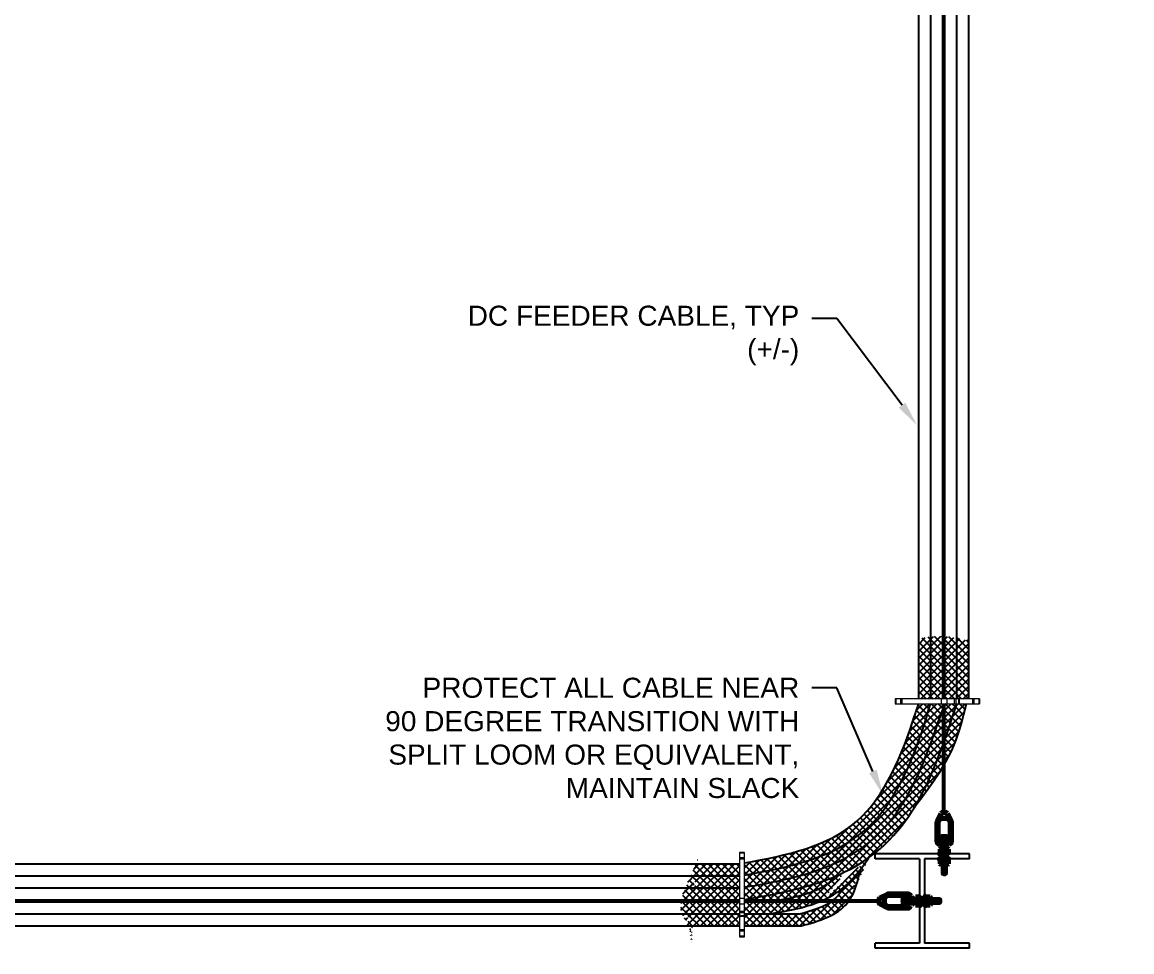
# Model space of a CAD drawing. Header units: inches. Extents: x -1851 to 6314, y -1304 to 4687.
# Drawn here: x 5502.66 to 5508.19, y 1823.66 to 1828.3 of the extents above; entities that cross this region are included whole.
import ezdxf
from ezdxf import colors
from ezdxf.entities.mleader import LeaderData, LeaderLine
from ezdxf.math import Vec2, Vec3

# ---------------------------------------------------------------- set-up
doc = ezdxf.new("R2010")
doc.units = ezdxf.units.IN
doc.header["$MEASUREMENT"] = 0
for name, color, linetype in [('DC Homerun', 8, 'Continuous'), ('E-DETL-CAB', 1, 'Continuous'), ('E-DETL-DF', 6, 'Continuous'), ('G-ANNO-TEXT', 1, 'Continuous'), ('S-BEAM', 7, 'Continuous'), ('WIRE MANAGEMENT', 4, 'Continuous'), ('XREF', 7, 'Continuous')]:
    doc.layers.add(name, color=color, linetype=linetype)
doc.layers.add('G-ANNO-NONPLOT', color=181, linetype='Continuous', plot=False)
doc.styles.add('NEI-A', font='arial.ttf')
pattern_1 = [(45, (-1886764.283495, -208742.922025), (-0.01767766952966, 0.01767766952966), []), (135, (-1886764.283495, -208742.922025), (-0.01767766952966, -0.01767766952966), [])]

# ---------------------------------------------------------------- blocks, each defined once
blk = doc.blocks.new('WBEAM')
at = {"layer": 'S-BEAM', "flags": 128}
for points in [[(1892263.8, 210565.29), (1892263.8, 210564.74)], [(1892263.8, 210565.29), (1892274.48, 210565.29)], [(1892274.48, 210565.29), (1892274.48, 210564.74)], [(1892263.8, 210564.74), (1892268.9, 210564.74)], [(1892268.9, 210555.16), (1892268.9, 210564.74)], [(1892269.46, 210564.74), (1892274.48, 210564.74)], [(1892269.46, 210555.16), (1892269.46, 210564.74)], [(1892263.8, 210555.16), (1892268.9, 210555.16)], [(1892263.8, 210554.62), (1892274.48, 210554.62)], [(1892269.46, 210555.16), (1892274.48, 210555.16)]]:
    blk.add_lwpolyline(points, dxfattribs=at)
at = {"layer": 'XREF', "flags": 128}
for points in [[(1892263.8, 210555.16), (1892263.8, 210554.62)], [(1892274.48, 210555.16), (1892274.48, 210554.62)]]:
    blk.add_lwpolyline(points, dxfattribs=at)
blk = doc.blocks.new('HANGER TOP')
at = {"layer": 'WIRE MANAGEMENT', "color": 4, "linetype": 'Continuous', "lineweight": 18, "elevation": 0.12, "flags": 128}
blk.add_lwpolyline([(1892241.66, 210595.8), (1892241.16, 210595.8), (1892241.16, 210587.4), (1892241.66, 210587.4)], close=True, dxfattribs=at)
for points in [[(1892241.66, 210595.8), (1892241.16, 210595.8)], [(1892241.66, 210595.74), (1892241.16, 210595.74)], [(1892241.66, 210595.26), (1892241.16, 210595.26)], [(1892241.66, 210595.13), (1892241.16, 210595.13)], [(1892241.66, 210591.22), (1892241.16, 210591.22)], [(1892241.66, 210590.64), (1892241.16, 210590.64)], [(1892241.66, 210589.91), (1892241.16, 210589.91)], [(1892241.66, 210589.77), (1892241.16, 210589.77)], [(1892241.66, 210589.49), (1892241.16, 210589.49)], [(1892241.66, 210589.43), (1892241.16, 210589.43)], [(1892241.66, 210588.09), (1892241.16, 210588.09)], [(1892241.66, 210587.95), (1892241.16, 210587.95)], [(1892241.66, 210587.46), (1892241.16, 210587.46)], [(1892241.66, 210587.4), (1892241.16, 210587.4)]]:
    blk.add_lwpolyline(points, dxfattribs=at)

msp = doc.modelspace()

# ---------------------------------------------------------------- hatches: boundary and pattern name
at = {"layer": 'DC Homerun'}
h = msp.add_hatch(dxfattribs=at)
h.set_pattern_fill('ANSI37', color=256, scale=0.2)
h.set_pattern_definition(pattern_1)
edge = h.paths.add_edge_path()
edge.add_spline(control_points=[(5507.25559, 1824.60037), (5507.2737, 1824.63166), (5507.3218, 1824.7264), (5507.3478, 1824.83124), (5507.36436, 1824.90084)], knot_values=[0.2719286, 0.2719286, 0.2719286, 0.2719286, 0.3809926, 0.5937163, 0.5937163, 0.5937163, 0.5937163], degree=3, periodic=0)
edge.add_line((5507.36436, 1824.90084), (5507.31721, 1824.90084))
edge.add_spline(control_points=[(5507.31721, 1824.90084), (5507.29431, 1824.83228), (5507.27473, 1824.77301), (5507.25559, 1824.71849)], knot_values=[1.1882571, 1.1882571, 1.1882571, 1.1882571, 1.3282449, 1.3282449, 1.3282449, 1.3282449], degree=3, periodic=0)
edge.add_line((5507.25559, 1824.71849), (5507.25559, 1824.60037))
edge = h.paths.add_edge_path()
edge.add_spline(control_points=[(5507.31559, 1825.23028), (5507.29556, 1825.2339), (5507.27556, 1825.23648), (5507.25559, 1825.23769)], knot_values=[0.1813296, 0.1813296, 0.1813296, 0.1813296, 0.2424179, 0.2424179, 0.2424179, 0.2424179], degree=3, periodic=0)
edge.add_line((5507.25559, 1825.23769), (5507.25559, 1824.92584))
edge.add_line((5507.25559, 1824.92584), (5507.31559, 1824.92584))
edge.add_line((5507.31559, 1824.92584), (5507.31559, 1825.23028))
edge = h.paths.add_edge_path()
edge.add_spline(control_points=[(5507.24559, 1825.23818), (5507.22677, 1825.23888), (5507.20676, 1825.23826), (5507.1868, 1825.23587), (5507.18559, 1825.23572)], knot_values=[0.2526153, 0.2526153, 0.2526153, 0.2526153, 0.3102012, 0.3139157, 0.3139157, 0.3139157, 0.3139157], degree=3, periodic=0)
edge.add_line((5507.18559, 1825.23572), (5507.18559, 1824.92584))
edge.add_line((5507.18559, 1824.92584), (5507.24559, 1824.92584))
edge.add_line((5507.24559, 1824.92584), (5507.24559, 1825.23818))
edge = h.paths.add_edge_path()
edge.add_spline(control_points=[(5507.18559, 1825.23572), (5507.16556, 1825.23322), (5507.14556, 1825.22899), (5507.12559, 1825.22397)], knot_values=[0.3139157, 0.3139157, 0.3139157, 0.3139157, 0.3754158, 0.3754158, 0.3754158, 0.3754158], degree=3, periodic=0)
edge.add_line((5507.12559, 1825.22397), (5507.12559, 1824.92584))
edge.add_line((5507.12559, 1824.92584), (5507.18559, 1824.92584))
edge.add_line((5507.18559, 1824.92584), (5507.18559, 1825.23572))
edge = h.paths.add_edge_path()
edge.add_spline(control_points=[(5507.37559, 1825.21673), (5507.35557, 1825.22204), (5507.33557, 1825.22668), (5507.31559, 1825.23028)], knot_values=[0.1203733, 0.1203733, 0.1203733, 0.1203733, 0.1813296, 0.1813296, 0.1813296, 0.1813296], degree=3, periodic=0)
edge.add_line((5507.31559, 1825.23028), (5507.31559, 1824.92584))
edge.add_line((5507.31559, 1824.92584), (5507.37559, 1824.92584))
edge.add_line((5507.37559, 1824.92584), (5507.37559, 1825.21673))
h = msp.add_hatch(dxfattribs=at)
h.set_pattern_fill('ANSI37', color=256, scale=0.2)
h.set_pattern_definition(pattern_1)
edge = h.paths.add_edge_path()
edge.add_spline(control_points=[(5506.25862, 1823.98614), (5506.35296, 1824.0024), (5506.4496, 1824.02014), (5506.66494, 1824.08098), (5506.78415, 1824.13032), (5507.01872, 1824.32644), (5507.101, 1824.48411), (5507.1914, 1824.71276), (5507.21598, 1824.78802), (5507.24559, 1824.86787)], knot_values=[0.0416257, 0.0416257, 0.0416257, 0.0416257, 0.3073503, 0.3073503, 0.6474861, 0.6474861, 1.0960401, 1.0960401, 1.3174067, 1.3174067, 1.3174067, 1.3174067], degree=3, periodic=0)
edge.add_line((5507.24559, 1824.86787), (5507.24559, 1824.90084))
edge.add_line((5507.24559, 1824.90084), (5507.18559, 1824.90084))
edge.add_spline(control_points=[(5507.18559, 1824.90084), (5507.15273, 1824.78674), (5507.11707, 1824.67737), (5507.01629, 1824.45864), (5506.94956, 1824.35034), (5506.76332, 1824.18793), (5506.65011, 1824.13944), (5506.44252, 1824.08027), (5506.3503, 1824.06294), (5506.25862, 1824.04703)], knot_values=[0.0512453, 0.0512453, 0.0512453, 0.0512453, 0.3724432, 0.3724432, 0.7212673, 0.7212673, 1.0700914, 1.0700914, 1.3294283, 1.3294283, 1.3294283, 1.3294283], degree=3, periodic=0)
edge.add_line((5506.25862, 1824.04703), (5506.25862, 1823.98614))
edge = h.paths.add_edge_path(flags=17)
edge.add_spline(control_points=[(5506.25862, 1824.04703), (5506.3503, 1824.06294), (5506.44252, 1824.08027), (5506.65011, 1824.13944), (5506.76332, 1824.18793), (5506.94956, 1824.35034), (5507.01629, 1824.45864), (5507.11707, 1824.67737), (5507.15273, 1824.78674), (5507.18559, 1824.90084)], knot_values=[0.0512453, 0.0512453, 0.0512453, 0.0512453, 0.3105822, 0.3105822, 0.6594064, 0.6594064, 1.0082305, 1.0082305, 1.3294283, 1.3294283, 1.3294283, 1.3294283], degree=3, periodic=0)
edge.add_line((5507.18559, 1824.90084), (5507.12584, 1824.90084))
edge.add_spline(control_points=[(5507.12584, 1824.90084), (5507.11951, 1824.88079), (5507.05311, 1824.67105), (5506.8792, 1824.23359), (5506.46945, 1824.14483), (5506.25862, 1824.10795)], knot_values=[0.0609893, 0.0609893, 0.0609893, 0.0609893, 0.124312, 0.7230281, 1.3234882, 1.3234882, 1.3234882, 1.3234882], degree=3, periodic=0)
edge.add_line((5506.25862, 1824.10795), (5506.25862, 1824.04703))
edge = h.paths.add_edge_path()
edge.add_spline(control_points=[(5506.73669, 1824.05255), (5506.797, 1824.08011), (5506.85561, 1824.11428), (5507.04259, 1824.26324), (5507.1293, 1824.4099), (5507.21097, 1824.59755), (5507.2283, 1824.64232), (5507.24559, 1824.69035)], knot_values=[0.4671348, 0.4671348, 0.4671348, 0.4671348, 0.6336272, 0.6336272, 1.0369608, 1.0369608, 1.1638158, 1.1638158, 1.1638158, 1.1638158], degree=3, periodic=0)
edge.add_line((5507.24559, 1824.69035), (5507.24559, 1824.86787))
edge.add_spline(control_points=[(5507.24559, 1824.86787), (5507.21598, 1824.78802), (5507.1914, 1824.71276), (5507.101, 1824.48411), (5507.01872, 1824.32644), (5506.78415, 1824.13032), (5506.66494, 1824.08098), (5506.4496, 1824.02014), (5506.35296, 1824.0024), (5506.25862, 1823.98614)], knot_values=[0.0416257, 0.0416257, 0.0416257, 0.0416257, 0.2629924, 0.2629924, 0.7115463, 0.7115463, 1.0516822, 1.0516822, 1.3174067, 1.3174067, 1.3174067, 1.3174067], degree=3, periodic=0)
edge.add_line((5506.25862, 1823.98614), (5506.25862, 1823.92525))
edge.add_spline(control_points=[(5506.25862, 1823.92525), (5506.35513, 1823.9418), (5506.45593, 1823.95987), (5506.6165, 1824.00478), (5506.67742, 1824.02547), (5506.73669, 1824.05255)], knot_values=[0.0320897, 0.0320897, 0.0320897, 0.0320897, 0.3035114, 0.3035114, 0.4671348, 0.4671348, 0.4671348, 0.4671348], degree=3, periodic=0)
h = msp.add_hatch(dxfattribs=at)
h.set_pattern_fill('ANSI37', color=256, scale=0.2)
h.set_pattern_definition(pattern_1)
edge = h.paths.add_edge_path()
edge.add_spline(control_points=[(5507.25559, 1824.71849), (5507.27473, 1824.77301), (5507.29431, 1824.83228), (5507.31721, 1824.90084)], knot_values=[1.1882571, 1.1882571, 1.1882571, 1.1882571, 1.3282449, 1.3282449, 1.3282449, 1.3282449], degree=3, periodic=0)
edge.add_line((5507.31721, 1824.90084), (5507.25559, 1824.90084))
edge.add_line((5507.25559, 1824.90084), (5507.25559, 1824.71849))
h = msp.add_hatch(dxfattribs=at)
h.set_pattern_fill('ANSI37', color=256, scale=0.2)
h.set_pattern_definition(pattern_1)
edge = h.paths.add_edge_path()
edge.add_spline(control_points=[(5506.4343, 1823.92313), (5506.48424, 1823.93203), (5506.53173, 1823.94247), (5506.63931, 1823.97817), (5506.69068, 1824.00754), (5506.73669, 1824.05255)], knot_values=[0.1032519, 0.1032519, 0.1032519, 0.1032519, 0.2532489, 0.2532489, 0.4780576, 0.4780576, 0.4780576, 0.4780576], degree=3, periodic=0)
edge.add_spline(control_points=[(5506.73669, 1824.05255), (5506.67742, 1824.02547), (5506.6165, 1824.00478), (5506.45593, 1823.95987), (5506.35513, 1823.9418), (5506.25862, 1823.92525)], knot_values=[0.0320897, 0.0320897, 0.0320897, 0.0320897, 0.1957131, 0.1957131, 0.4671348, 0.4671348, 0.4671348, 0.4671348], degree=3, periodic=0)
edge.add_line((5506.25862, 1823.92525), (5506.25862, 1823.92313))
edge.add_line((5506.25862, 1823.92313), (5506.4343, 1823.92313))
edge = h.paths.add_edge_path()
edge.add_spline(control_points=[(5506.87787, 1824.1334), (5506.83431, 1824.06922), (5506.76856, 1823.98564), (5506.68036, 1823.93546), (5506.65341, 1823.92313)], knot_values=[0.3186309, 0.3186309, 0.3186309, 0.3186309, 0.5441539, 0.6358108, 0.6358108, 0.6358108, 0.6358108], degree=3, periodic=0)
edge.add_spline(control_points=[(5507.24559, 1824.69035), (5507.2283, 1824.64232), (5507.21097, 1824.59755), (5507.1293, 1824.4099), (5507.04259, 1824.26324), (5506.85561, 1824.11428), (5506.797, 1824.08011), (5506.73669, 1824.05255)], knot_values=[0.4671348, 0.4671348, 0.4671348, 0.4671348, 0.5939897, 0.5939897, 0.9973233, 0.9973233, 1.1638158, 1.1638158, 1.1638158, 1.1638158], degree=3, periodic=0)
edge.add_spline(control_points=[(5506.73669, 1824.05255), (5506.69068, 1824.00754), (5506.63931, 1823.97817), (5506.53173, 1823.94247), (5506.48424, 1823.93203), (5506.4343, 1823.92313)], knot_values=[0.1032519, 0.1032519, 0.1032519, 0.1032519, 0.3280606, 0.3280606, 0.4780576, 0.4780576, 0.4780576, 0.4780576], degree=3, periodic=0)
edge.add_line((5506.4343, 1823.92313), (5506.65341, 1823.92313))
edge = h.paths.add_edge_path(flags=16)
edge.add_spline(control_points=[(5506.37862, 1823.85313), (5506.46676, 1823.8667), (5506.55353, 1823.88233), (5506.63011, 1823.91313)], knot_values=[0.0395423, 0.0395423, 0.0395423, 0.0395423, 0.2925961, 0.2925961, 0.2925961, 0.2925961], degree=3, periodic=0)
edge.add_line((5506.63011, 1823.91313), (5506.25862, 1823.91313))
edge.add_line((5506.25862, 1823.91313), (5506.25862, 1823.85313))
edge.add_line((5506.25862, 1823.85313), (5506.37862, 1823.85313))
edge = h.paths.add_edge_path()
edge.add_spline(control_points=[(5506.54007, 1823.79313), (5506.63206, 1823.81793), (5506.72374, 1823.84598), (5506.77427, 1823.91135), (5506.77559, 1823.91313)], knot_values=[0.0197785, 0.0197785, 0.0197785, 0.0197785, 0.2797256, 0.2868669, 0.2868669, 0.2868669, 0.2868669], degree=3, periodic=0)
edge.add_line((5506.77559, 1823.91313), (5506.68824, 1823.91313))
edge.add_spline(control_points=[(5506.68824, 1823.91313), (5506.68566, 1823.91144), (5506.68298, 1823.90976), (5506.64306, 1823.88585), (5506.59005, 1823.86913), (5506.5319, 1823.85313)], knot_values=[0.0269181, 0.0269181, 0.0269181, 0.0269181, 0.0395079, 0.0395079, 0.2073356, 0.2073356, 0.2073356, 0.2073356], degree=3, periodic=0)
edge.add_line((5506.5319, 1823.85313), (5506.25862, 1823.85313))
edge.add_line((5506.25862, 1823.85313), (5506.25862, 1823.79313))
edge.add_line((5506.25862, 1823.79313), (5506.54007, 1823.79313))
edge = h.paths.add_edge_path(flags=17)
edge.add_spline(control_points=[(5506.83641, 1824.07573), (5506.82424, 1824.01963), (5506.81018, 1823.96524), (5506.78258, 1823.92313)], knot_values=[0.2999475, 0.2999475, 0.2999475, 0.2999475, 0.4612056, 0.4612056, 0.4612056, 0.4612056], degree=3, periodic=0)
edge.add_spline(control_points=[(5506.87787, 1824.1334), (5506.83431, 1824.06922), (5506.76856, 1823.98564), (5506.68036, 1823.93546), (5506.65341, 1823.92313)], knot_values=[0.3186309, 0.3186309, 0.3186309, 0.3186309, 0.5441539, 0.6358108, 0.6358108, 0.6358108, 0.6358108], degree=3, periodic=0)
edge.add_spline(control_points=[(5506.7453, 1823.97948), (5506.73401, 1823.95512), (5506.721, 1823.93803), (5506.70219, 1823.92313)], knot_values=[0.2316259, 0.2316259, 0.2316259, 0.2316259, 0.3372074, 0.3372074, 0.3372074, 0.3372074], degree=3, periodic=0)
edge.add_line((5506.70355, 1823.92313), (5506.78258, 1823.92313))
h = msp.add_hatch(dxfattribs=at)
h.set_pattern_fill('ANSI37', color=256, scale=0.2)
h.set_pattern_definition(pattern_1)
edge = h.paths.add_edge_path()
edge.add_spline(control_points=[(5507.24559, 1824.69035), (5507.2283, 1824.64232), (5507.21097, 1824.59755), (5507.1293, 1824.4099), (5507.04259, 1824.26324), (5506.80192, 1824.07151), (5506.67795, 1824.02196), (5506.45593, 1823.95987), (5506.35513, 1823.9418), (5506.25862, 1823.92525)], knot_values=[0.0320897, 0.0320897, 0.0320897, 0.0320897, 0.1589447, 0.1589447, 0.5622783, 0.5622783, 0.8923941, 0.8923941, 1.1638158, 1.1638158, 1.1638158, 1.1638158], degree=3, periodic=0)
edge.add_spline(control_points=[(5507.10995, 1824.39261), (5507.1581, 1824.45489), (5507.20566, 1824.51744), (5507.24559, 1824.58348)], knot_values=[0.019846, 0.019846, 0.019846, 0.019846, 0.2522045, 0.2522045, 0.2522045, 0.2522045], degree=3, periodic=0)
edge.add_line((5507.24559, 1824.58348), (5507.24559, 1824.69035))
h = msp.add_hatch(dxfattribs=at)
h.set_pattern_fill('ANSI37', color=256, scale=0.2)
h.set_pattern_definition(pattern_1)
edge = h.paths.add_edge_path()
edge.add_spline(control_points=[(5505.99483, 1823.79313), (5505.99121, 1823.8058), (5505.87803, 1823.87443), (5505.99106, 1824.02524), (5506.02494, 1824.12724)], knot_values=[0, 0, 0, 0, 0.0390547, 0.3492559, 0.3492559, 0.3492559, 0.3492559], degree=3, periodic=0)
edge.add_line((5505.97323, 1823.79313), (5506.23362, 1823.79313))
edge.add_line((5506.23362, 1823.79313), (5506.23362, 1823.85313))
edge.add_line((5506.23362, 1823.85313), (5505.96664, 1823.85313))
h = msp.add_hatch(dxfattribs=at)
h.set_pattern_fill('ANSI37', color=256, scale=0.2)
h.set_pattern_definition(pattern_1)
edge = h.paths.add_edge_path(flags=0)
edge.add_line((5506.23362, 1823.85313), (5505.96664, 1823.85313))
edge.add_spline(control_points=[(5505.99483, 1823.70778), (5505.98396, 1823.74587), (5505.94437, 1823.88464), (5505.99106, 1824.02524), (5506.02494, 1824.12724)], knot_values=[0, 0, 0, 0, 0.1173393, 0.4275405, 0.4275405, 0.4275405, 0.4275405], degree=3, periodic=0)
edge.add_line((5505.97323, 1823.79313), (5506.23362, 1823.79313))
edge.add_line((5506.23362, 1823.79313), (5506.23362, 1823.85313))
edge = h.paths.add_edge_path(flags=17)
edge.add_line((5506.23362, 1824.04313), (5505.99794, 1824.04313))
edge.add_spline(control_points=[(5505.99483, 1823.70778), (5505.98396, 1823.74587), (5505.94437, 1823.88464), (5505.99106, 1824.02524), (5506.02494, 1824.12724)], knot_values=[0, 0, 0, 0, 0.1173393, 0.4275405, 0.4275405, 0.4275405, 0.4275405], degree=3, periodic=0)
edge.add_line((5505.98184, 1823.98313), (5506.23362, 1823.98313))
edge.add_line((5506.23362, 1823.98313), (5506.23362, 1824.04313))
edge = h.paths.add_edge_path(flags=17)
edge.add_line((5506.23362, 1824.10313), (5506.01696, 1824.10313))
edge.add_spline(control_points=[(5505.99483, 1823.70778), (5505.98396, 1823.74587), (5505.94437, 1823.88464), (5505.99106, 1824.02524), (5506.02494, 1824.12724)], knot_values=[0, 0, 0, 0, 0.1173393, 0.4275405, 0.4275405, 0.4275405, 0.4275405], degree=3, periodic=0)
edge.add_line((5505.99794, 1824.04313), (5506.23362, 1824.04313))
edge.add_line((5506.23362, 1824.04313), (5506.23362, 1824.10313))
h = msp.add_hatch(dxfattribs=at)
h.set_pattern_fill('ANSI37', color=256, scale=0.2)
h.set_pattern_definition(pattern_1)
edge = h.paths.add_edge_path(flags=0)
edge.add_line((5506.23362, 1824.10313), (5506.01696, 1824.10313))
edge.add_spline(control_points=[(5505.99483, 1823.70778), (5505.98396, 1823.74587), (5505.94437, 1823.88464), (5505.99106, 1824.02524), (5506.02494, 1824.12724)], knot_values=[0, 0, 0, 0, 0.1173393, 0.4275405, 0.4275405, 0.4275405, 0.4275405], degree=3, periodic=0)
edge.add_line((5505.99794, 1824.04313), (5506.23362, 1824.04313))
edge.add_line((5506.23362, 1824.04313), (5506.23362, 1824.10313))
edge = h.paths.add_edge_path(flags=17)
edge.add_line((5506.23362, 1823.98313), (5505.98184, 1823.98313))
edge.add_spline(control_points=[(5505.99483, 1823.70778), (5505.98396, 1823.74587), (5505.94437, 1823.88464), (5505.99106, 1824.02524), (5506.02494, 1824.12724)], knot_values=[0, 0, 0, 0, 0.1173393, 0.4275405, 0.4275405, 0.4275405, 0.4275405], degree=3, periodic=0)
edge.add_line((5505.97062, 1823.92313), (5506.23362, 1823.92313))
edge.add_line((5506.23362, 1823.92313), (5506.23362, 1823.98313))
edge = h.paths.add_edge_path(flags=17)
edge.add_line((5506.23362, 1823.91313), (5505.96941, 1823.91313))
edge.add_spline(control_points=[(5505.99483, 1823.70778), (5505.98396, 1823.74587), (5505.94437, 1823.88464), (5505.99106, 1824.02524), (5506.02494, 1824.12724)], knot_values=[0, 0, 0, 0, 0.1173393, 0.4275405, 0.4275405, 0.4275405, 0.4275405], degree=3, periodic=0)
edge.add_line((5505.96664, 1823.85313), (5506.23362, 1823.85313))
edge.add_line((5506.23362, 1823.85313), (5506.23362, 1823.91313))
edge = h.paths.add_edge_path(flags=0)
edge.add_line((5506.23362, 1823.85313), (5505.96664, 1823.85313))
edge.add_spline(control_points=[(5505.99483, 1823.70778), (5505.98396, 1823.74587), (5505.94437, 1823.88464), (5505.99106, 1824.02524), (5506.02494, 1824.12724)], knot_values=[0, 0, 0, 0, 0.1173393, 0.4275405, 0.4275405, 0.4275405, 0.4275405], degree=3, periodic=0)
edge.add_line((5505.97323, 1823.79313), (5506.23362, 1823.79313))
edge.add_line((5506.23362, 1823.79313), (5506.23362, 1823.85313))

# ---------------------------------------------------------------- linework, layer by layer
at = {"layer": 'E-DETL-CAB', "lineweight": 70}
for p, q in [((5507.25984, 1824.35976), (5507.248, 1824.35976)), ((5506.92695, 1823.92351), (5506.92695, 1823.91166))]:
    msp.add_line(p, q, dxfattribs=at)
at = {"layer": 'E-DETL-CAB', "flags": 128}
for points in [[(5507.24559, 1831.90084), (5507.24559, 1824.92584)], [(5507.25559, 1831.90084), (5507.25559, 1824.92584)], [(5507.24559, 1824.90084), (5507.24559, 1824.35922)], [(5507.25559, 1824.90084), (5507.25559, 1824.35922)]]:
    msp.add_lwpolyline(points, dxfattribs=at)
at = {"layer": 'E-DETL-CAB', "lineweight": 70}
for points in [[(5507.22009, 1824.31547), (5507.239, 1824.35344)], [(5507.22525, 1824.31297), (5507.23087, 1824.32422)], [(5507.27697, 1824.32422), (5507.28259, 1824.31297)], [(5507.21884, 1824.21344), (5507.21884, 1824.31032)], [(5507.234, 1824.23438), (5507.234, 1824.21594)], [(5507.2715, 1824.21344), (5507.23634, 1824.21344)], [(5507.26947, 1824.23688), (5507.23853, 1824.23688)], [(5507.2429, 1824.23438), (5507.2429, 1824.21594)], [(5507.27384, 1824.23438), (5507.27384, 1824.21594)], [(5507.27744, 1824.20172), (5507.23056, 1824.20172)], [(5507.234, 1824.17578), (5507.234, 1824.15735)], [(5507.26947, 1824.17828), (5507.23853, 1824.17828)], [(5507.26947, 1824.15485), (5507.23853, 1824.15485)], [(5507.2429, 1824.17578), (5507.2429, 1824.15735)], [(5507.24806, 1824.20172), (5507.24806, 1824.17828)], [(5507.25978, 1824.20172), (5507.25978, 1824.17828)], [(5507.27384, 1824.17578), (5507.27384, 1824.15735)], [(5507.234, 1824.12214), (5507.234, 1824.10355)], [(5507.26947, 1824.10121), (5507.23853, 1824.10121)], [(5507.2429, 1824.12214), (5507.2429, 1824.10355)], [(5507.24884, 1824.09964), (5507.25915, 1824.09964)], [(5507.24884, 1824.09668), (5507.25915, 1824.09668)], [(5507.27384, 1824.12214), (5507.27384, 1824.10355)], [(5507.24884, 1824.09386), (5507.25915, 1824.09386)], [(5507.24884, 1824.09089), (5507.25915, 1824.09089)], [(5507.24884, 1824.08793), (5507.25915, 1824.08793)], [(5507.24884, 1824.08496), (5507.25915, 1824.08496)], [(5507.24884, 1824.08214), (5507.25915, 1824.08214)], [(5507.24884, 1824.07918), (5507.25915, 1824.07918)], [(5507.24884, 1824.07621), (5507.25915, 1824.07621)], [(5507.24884, 1824.07324), (5507.25915, 1824.07324)], [(5507.24884, 1824.07043), (5507.25915, 1824.07043)], [(5507.24884, 1824.06746), (5507.25915, 1824.06746)], [(5507.24884, 1824.06449), (5507.25915, 1824.06449)], [(5507.24884, 1824.06152), (5507.25915, 1824.06152)], [(5507.24884, 1824.05871), (5507.25915, 1824.05871)], [(5507.24884, 1824.05574), (5507.25915, 1824.05574)], [(5507.24962, 1824.05433), (5507.25837, 1824.05433)], [(5506.96249, 1823.94063), (5506.97374, 1823.94626)], [(5507.04983, 1823.93313), (5507.04983, 1823.90219)], [(5507.05233, 1823.93751), (5507.07077, 1823.93751)], [(5507.07327, 1823.93516), (5507.07327, 1823.90001)], [(5507.08499, 1823.9411), (5507.08499, 1823.89423)], [(5507.10843, 1823.93313), (5507.10843, 1823.90219)], [(5507.11093, 1823.93751), (5507.12937, 1823.93751)], [(5507.13187, 1823.93313), (5507.13187, 1823.90219)], [(5507.16457, 1823.93751), (5507.18316, 1823.93751)], [(5507.18551, 1823.93313), (5507.18551, 1823.90219)], [(5506.97124, 1823.88376), (5506.93327, 1823.90266)], [(5506.97374, 1823.88891), (5506.96249, 1823.89454)], [(5507.07327, 1823.88251), (5506.9764, 1823.88251)], [(5507.05233, 1823.90657), (5507.07077, 1823.90657)], [(5507.05233, 1823.89766), (5507.07077, 1823.89766)], [(5507.08499, 1823.92344), (5507.10843, 1823.92344)], [(5507.08499, 1823.91173), (5507.10843, 1823.91173)], [(5507.11093, 1823.90657), (5507.12937, 1823.90657)], [(5507.11093, 1823.89766), (5507.12937, 1823.89766)], [(5507.16457, 1823.90657), (5507.18316, 1823.90657)], [(5507.16457, 1823.89766), (5507.18316, 1823.89766)], [(5507.18707, 1823.91251), (5507.18707, 1823.92282)], [(5507.19004, 1823.91251), (5507.19004, 1823.92282)], [(5507.19285, 1823.91251), (5507.19285, 1823.92282)], [(5507.19582, 1823.91251), (5507.19582, 1823.92282)], [(5507.19879, 1823.91251), (5507.19879, 1823.92282)], [(5507.20176, 1823.91251), (5507.20176, 1823.92282)], [(5507.20457, 1823.91251), (5507.20457, 1823.92282)], [(5507.20754, 1823.91251), (5507.20754, 1823.92282)], [(5507.21051, 1823.91251), (5507.21051, 1823.92282)], [(5507.21347, 1823.91251), (5507.21347, 1823.92282)], [(5507.21629, 1823.91251), (5507.21629, 1823.92282)], [(5507.21926, 1823.91251), (5507.21926, 1823.92282)], [(5507.22222, 1823.91251), (5507.22222, 1823.92282)], [(5507.22519, 1823.91251), (5507.22519, 1823.92282)], [(5507.22801, 1823.91251), (5507.22801, 1823.92282)], [(5507.23097, 1823.91251), (5507.23097, 1823.92282)], [(5507.23238, 1823.91329), (5507.23238, 1823.92204)]]:
    msp.add_lwpolyline(points, dxfattribs=at)
for points in [[(5507.23071, 1824.32411, -0.2840779), (5507.24134, 1824.33063), (5507.25978, 1824.33063)], [(5507.25978, 1824.33063), (5507.2665, 1824.33063, -0.2840779), (5507.27697, 1824.32411)], [(5507.269, 1824.35344), (5507.2879, 1824.31547, -0.1164312), (5507.28915, 1824.31032), (5507.28915, 1824.21344, -0.4142113), (5507.27736, 1824.20157)], [(5507.22462, 1824.22516), (5507.22462, 1824.31032, -0.1164291), (5507.22524, 1824.31286)], [(5507.2826, 1824.31286, -0.1164291), (5507.28322, 1824.31032), (5507.28322, 1824.22516, -0.4142113), (5507.27142, 1824.21328)], [(5507.23411, 1824.23427, -0.5637763), (5507.24279, 1824.23427, -0.2202827), (5507.26505, 1824.23427, -0.5637763), (5507.27373, 1824.23427)], [(5507.26509, 1824.23438), (5507.26509, 1824.21594, -0.2202827), (5507.24279, 1824.21589, -0.5637763), (5507.23411, 1824.21589)], [(5507.23411, 1824.17568, -0.5637763), (5507.24279, 1824.17568, -0.2202827), (5507.26505, 1824.17568, -0.5637763), (5507.27373, 1824.17568)], [(5507.26509, 1824.17578), (5507.26509, 1824.15735, -0.2202827), (5507.24279, 1824.1573, -0.5637763), (5507.23411, 1824.1573)], [(5507.23411, 1824.12204, -0.5637763), (5507.24279, 1824.12204, -0.2202827), (5507.26505, 1824.12204, -0.5637763), (5507.27373, 1824.12204)], [(5507.26509, 1824.12214), (5507.26509, 1824.10355, -0.2202827), (5507.24279, 1824.1035, -0.5637763), (5507.23411, 1824.1035)], [(5507.24806, 1824.10121), (5507.24806, 1824.05574, 0.414223), (5507.24954, 1824.05418)], [(5507.25829, 1824.05418, 0.414223), (5507.25978, 1824.05574), (5507.25978, 1824.10121)], [(5506.93327, 1823.93266), (5506.97124, 1823.95157, -0.1164312), (5506.9764, 1823.95282), (5507.07327, 1823.95282, -0.4142113), (5507.08515, 1823.94102)], [(5506.95608, 1823.92344), (5506.95608, 1823.93016, -0.2840779), (5506.96261, 1823.94064)], [(5506.97385, 1823.94626, -0.1164291), (5506.9764, 1823.94688), (5507.06155, 1823.94688, -0.4142113), (5507.07343, 1823.93509)], [(5507.05244, 1823.89777, -0.5637763), (5507.05244, 1823.90646, -0.2202827), (5507.05244, 1823.92871, -0.5637763), (5507.05244, 1823.9374)], [(5507.05233, 1823.92876), (5507.07077, 1823.92876, -0.2202827), (5507.07082, 1823.90646, -0.5637763), (5507.07082, 1823.89777)], [(5507.11103, 1823.89777, -0.5637763), (5507.11104, 1823.90646, -0.2202827), (5507.11104, 1823.92871, -0.5637763), (5507.11103, 1823.9374)], [(5507.11093, 1823.92876), (5507.12937, 1823.92876, -0.2202827), (5507.12941, 1823.90646, -0.5637763), (5507.12942, 1823.89777)], [(5507.16467, 1823.89777, -0.5637763), (5507.16468, 1823.90646, -0.2202827), (5507.16468, 1823.92871, -0.5637763), (5507.16467, 1823.9374)], [(5507.16457, 1823.92876), (5507.18316, 1823.92876, -0.2202827), (5507.18321, 1823.90646, -0.5637763), (5507.18321, 1823.89777)], [(5506.96261, 1823.89438, -0.2840779), (5506.95608, 1823.90501), (5506.95608, 1823.92344)], [(5507.06155, 1823.88829), (5506.9764, 1823.88829, -0.1164291), (5506.97385, 1823.88891)], [(5507.23254, 1823.92196, 0.414223), (5507.23097, 1823.92344), (5507.18551, 1823.92344)], [(5507.18551, 1823.91173), (5507.23097, 1823.91173, 0.414223), (5507.23254, 1823.91321)]]:
    msp.add_lwpolyline(points, format="xyb", dxfattribs=at)
for points in [[(5507.27744, 1824.15214), (5507.23056, 1824.15214), (5507.23056, 1824.15496), (5507.27744, 1824.15496)], [(5507.27744, 1824.12464), (5507.23056, 1824.12464), (5507.23056, 1824.12746), (5507.27744, 1824.12746)], [(5507.13457, 1823.9411), (5507.13457, 1823.89423), (5507.13176, 1823.89423), (5507.13176, 1823.9411)], [(5507.16207, 1823.9411), (5507.16207, 1823.89423), (5507.15926, 1823.89423), (5507.15926, 1823.9411)]]:
    msp.add_lwpolyline(points, close=True, dxfattribs=at)
at = {"layer": 'E-DETL-CAB', "elevation": 9.40659, "flags": 128}
for points in [[(5437.21381, 1823.92313), (5506.23362, 1823.92313)], [(5437.21381, 1823.91313), (5506.23362, 1823.91313)], [(5506.25862, 1823.92313), (5506.92695, 1823.92313)], [(5506.25862, 1823.91313), (5506.92695, 1823.91313)]]:
    msp.add_lwpolyline(points, dxfattribs=at)
at = {"layer": 'E-DETL-CAB', "lineweight": 70}
for centre, radius, start, end in [((5507.23048, 1824.31024), 0.0118, 153.43533, 179.99979), ((5507.24939, 1824.34805), 0.0118, 96.77932, 153.43483), ((5507.25845, 1824.34805), 0.0118, 26.56517, 83.22068), ((5507.23048, 1824.21336), 0.0118, 180.00022, 269.99978), ((5507.23626, 1824.22508), 0.0118, 180.00022, 269.99978), ((5507.26939, 1824.21852), 0.00508, 211.17345, 328.82655), ((5507.26939, 1824.15992), 0.00508, 211.17345, 328.82655), ((5507.26939, 1824.10613), 0.00508, 211.17345, 328.82655), ((5506.93866, 1823.92212), 0.0118, 116.56517, 173.22068), ((5507.06819, 1823.93305), 0.00508, 301.17345, 58.82655), ((5507.12679, 1823.93305), 0.00508, 301.17345, 58.82655), ((5507.18058, 1823.93305), 0.00508, 301.17345, 58.82655), ((5506.93866, 1823.91305), 0.0118, 186.77932, 243.43483), ((5506.97647, 1823.89415), 0.0118, 243.43533, 269.99979), ((5507.06163, 1823.89993), 0.0118, 270.00022, 359.99978), ((5507.07335, 1823.89415), 0.0118, 270.00022, 359.99978)]:
    msp.add_arc(centre, radius, start, end, dxfattribs=at)
at = {"layer": 'E-DETL-DF', "flags": 128}
for points in [[(5507.12559, 1831.90084), (5507.12559, 1824.92584)], [(5507.18559, 1831.90084), (5507.18559, 1824.92584)], [(5507.31559, 1831.90084), (5507.31559, 1824.92584)], [(5507.37559, 1831.90084), (5507.37559, 1824.92584)]]:
    msp.add_lwpolyline(points, dxfattribs=at)
at = {"layer": 'E-DETL-DF', "elevation": 9.40659, "flags": 128}
for points in [[(5437.21381, 1824.10313), (5506.23082, 1824.10313)], [(5437.21381, 1824.04313), (5506.23596, 1824.04313)], [(5437.21381, 1823.98313), (5506.23362, 1823.98313)], [(5437.21381, 1823.85313), (5506.23362, 1823.85313)], [(5506.25862, 1823.85313), (5506.5319, 1823.85313)], [(5437.21381, 1823.79313), (5506.23362, 1823.79313)], [(5506.25862, 1823.79313), (5506.54007, 1823.79313)]]:
    msp.add_lwpolyline(points, dxfattribs=at)
at = {"layer": 'E-DETL-DF'}
for points, knots in [([(5506.25862, 1824.10795), (5506.46945, 1824.14483), (5506.8792, 1824.23359), (5507.05311, 1824.67105), (5507.11951, 1824.88079), (5507.12584, 1824.90084)], [0.0609893, 0.0609893, 0.0609893, 0.0609893, 0.6614494, 1.2601654, 1.3234882, 1.3234882, 1.3234882, 1.3234882]), ([(5506.25862, 1824.04703), (5506.3503, 1824.06294), (5506.44252, 1824.08027), (5506.65011, 1824.13944), (5506.76332, 1824.18793), (5506.94956, 1824.35034), (5507.01629, 1824.45864), (5507.11707, 1824.67737), (5507.15273, 1824.78674), (5507.18559, 1824.90084)], [0.0512453, 0.0512453, 0.0512453, 0.0512453, 0.3105822, 0.3105822, 0.6594064, 0.6594064, 1.0082305, 1.0082305, 1.3294283, 1.3294283, 1.3294283, 1.3294283]), ([(5507.25559, 1824.60037), (5507.2737, 1824.63166), (5507.3218, 1824.7264), (5507.3478, 1824.83124), (5507.36436, 1824.90084)], [0.27192863, 0.27192863, 0.27192863, 0.27192863, 0.3809926, 0.59371626, 0.59371626, 0.59371626, 0.59371626]), ([(5506.25862, 1823.98614), (5506.35296, 1824.0024), (5506.4496, 1824.02014), (5506.66494, 1824.08098), (5506.78415, 1824.13032), (5507.01872, 1824.32644), (5507.101, 1824.48411), (5507.1914, 1824.71276), (5507.21598, 1824.78802), (5507.24559, 1824.86787)], [0.0416257, 0.0416257, 0.0416257, 0.0416257, 0.3073503, 0.3073503, 0.6474861, 0.6474861, 1.0960401, 1.0960401, 1.3174067, 1.3174067, 1.3174067, 1.3174067]), ([(5506.25862, 1823.92525), (5506.35513, 1823.9418), (5506.45593, 1823.95987), (5506.67795, 1824.02196), (5506.80192, 1824.07151), (5507.04259, 1824.26324), (5507.1293, 1824.4099), (5507.21097, 1824.59755), (5507.2283, 1824.64232), (5507.24559, 1824.69035)], [0.0320897, 0.0320897, 0.0320897, 0.0320897, 0.3035114, 0.3035114, 0.6336272, 0.6336272, 1.0369608, 1.0369608, 1.1638158, 1.1638158, 1.1638158, 1.1638158]), ([(5506.65341, 1823.92313), (5506.68036, 1823.93546), (5506.76856, 1823.98564), (5506.83431, 1824.06922), (5506.87787, 1824.1334)], [0.31863091, 0.31863091, 0.31863091, 0.31863091, 0.41028783, 0.63581084, 0.63581084, 0.63581084, 0.63581084]), ([(5506.4343, 1823.92313), (5506.48424, 1823.93203), (5506.53173, 1823.94247), (5506.63931, 1823.97817), (5506.69068, 1824.00754), (5506.73669, 1824.05255)], [0.10325193, 0.10325193, 0.10325193, 0.10325193, 0.25324888, 0.25324888, 0.47805755, 0.47805755, 0.47805755, 0.47805755]), ([(5506.5319, 1823.85313), (5506.59005, 1823.86913), (5506.64306, 1823.88585), (5506.68298, 1823.90976), (5506.68566, 1823.91144), (5506.68824, 1823.91313)], [0.02691809, 0.02691809, 0.02691809, 0.02691809, 0.19474577, 0.19474577, 0.2073356, 0.2073356, 0.2073356, 0.2073356]), ([(5506.54007, 1823.79313), (5506.63206, 1823.81793), (5506.72374, 1823.84598), (5506.77427, 1823.91135), (5506.77559, 1823.91313)], [0.0197785, 0.0197785, 0.0197785, 0.0197785, 0.27972561, 0.28686695, 0.28686695, 0.28686695, 0.28686695])]:
    msp.add_open_spline(points, degree=3, knots=knots, dxfattribs=at)
for points in [[(5507.25559, 1824.71849), (5507.27473, 1824.77301), (5507.29431, 1824.83228), (5507.31721, 1824.90084)], [(5507.10995, 1824.39261), (5507.1581, 1824.45489), (5507.20566, 1824.51744), (5507.24559, 1824.58348)], [(5506.23082, 1824.10313), (5506.23175, 1824.10329), (5506.23268, 1824.10345), (5506.23362, 1824.10361)], [(5506.78258, 1823.92313), (5506.81018, 1823.96524), (5506.82424, 1824.01963), (5506.83641, 1824.07573)], [(5506.70219, 1823.92313), (5506.721, 1823.93803), (5506.73401, 1823.95512), (5506.7453, 1823.97948)], [(5506.37862, 1823.85313), (5506.46676, 1823.8667), (5506.55353, 1823.88233), (5506.63011, 1823.91313)]]:
    msp.add_open_spline(points, degree=3, dxfattribs=at)
at = {"layer": 'G-ANNO-NONPLOT'}
msp.add_circle((4804.50348, 1837.07734), 1509.43524, dxfattribs=at)

# ---------------------------------------------------------------- block references
at = {"layer": 'E-DETL-CAB', "xscale": 0.05000000000000002, "yscale": 0.05000000000000002, "zscale": 0.05000000000000002, "rotation": 90.00000000000001}
msp.add_blockref('HANGER TOP', (16036.79988, -92787.15705), dxfattribs=at)
at = {"layer": 'E-DETL-CAB', "xscale": 0.05, "yscale": 0.05, "zscale": 0.05}
msp.add_blockref('HANGER TOP', (-89105.82427, -8705.63076), dxfattribs=at)
at = {"layer": 'XREF', "xscale": 0.04400000000000001, "yscale": 0.04400000000000001, "zscale": 0.04400000000000001, "rotation": 180}
msp.add_blockref('WBEAM', (88766.98715, 11088.55536), dxfattribs=at)

# ---------------------------------------------------------------- leaders
at = {"layer": 'G-ANNO-TEXT'}
ml = msp.add_multileader_mtext('Standard', dxfattribs=at)
ml.set_content('DC FEEDER CABLE, TYP\\P(+/-)', color=256, style='NEI-A')
ml.set_leader_properties()
ml.build(insert=Vec2(0, 0))
ml.multileader.update_dxf_attribs({"dogleg_length": 0.125, "arrow_head_size": 0.125})
ctx = ml.context
ctx.base_point, ctx.char_height, ctx.arrow_head_size, ctx.landing_gap_size, ctx.plane_origin = Vec3(5504.83224, 1826.82241, 9.40659), 0.1, 0.125, 0.0625, Vec3(5510.21448, 1824.41535, 9.40659)
ctx.text_align_type = 2
notes = []
notes.append((ctx, [(1, (1, 1, 0), (5506.71887, 1826.82241, 9.40659), (-1, 0), 0.125, [(0, [(5507.11869, 1826.29052, 9.40659)], 0, [])])]))
ctx.mtext.insert, ctx.mtext.alignment, ctx.mtext.flow_direction = Vec3(5506.53137, 1826.88711, 9.40659), 3, 5
ml = msp.add_multileader_mtext('Standard', dxfattribs=at)
ml.set_content('PROTECT ALL CABLE NEAR \\P90 DEGREE TRANSITION WITH \\PSPLIT LOOM OR EQUIVALENT,\\PMAINTAIN SLACK', color=256, style='NEI-A')
ml.set_leader_properties()
ml.build(insert=Vec2(0, 0))
ml.multileader.update_dxf_attribs({"dogleg_length": 0.125, "arrow_head_size": 0.125})
ctx = ml.context
ctx.base_point, ctx.char_height, ctx.arrow_head_size, ctx.landing_gap_size, ctx.plane_origin = Vec3(5504.42125, 1824.98039, 9.40659), 0.1, 0.125, 0.0625, Vec3(5510.21448, 1822.57333, 9.40659)
ctx.text_align_type = 2
notes.append((ctx, [(1, (1, 1, 0), (5506.71887, 1824.98039, 9.40659), (-1, 0), 0.125, [(0, [(5506.94814, 1824.44851, 9.40659)], 0, [])])]))
ctx.mtext.insert, ctx.mtext.alignment, ctx.mtext.flow_direction = Vec3(5506.53137, 1825.03124, 9.40659), 3, 5
for ctx, leaders in notes:
    for number, flags, end, landing, length, lines in leaders:
        leader = LeaderData()
        leader.index, (leader.has_last_leader_line, leader.has_dogleg_vector, leader.attachment_direction) = number, flags
        leader.last_leader_point, leader.dogleg_vector, leader.dogleg_length = Vec3(end), Vec3(landing), length
        for number, points, colour, breaks in lines:
            line = LeaderLine()
            line.index, line.vertices, line.color, line.breaks = number, Vec3.list(points), colors.encode_raw_color(colour), breaks
            leader.lines.append(line)
        ctx.leaders.append(leader)

doc.saveas('drawing.dxf')
